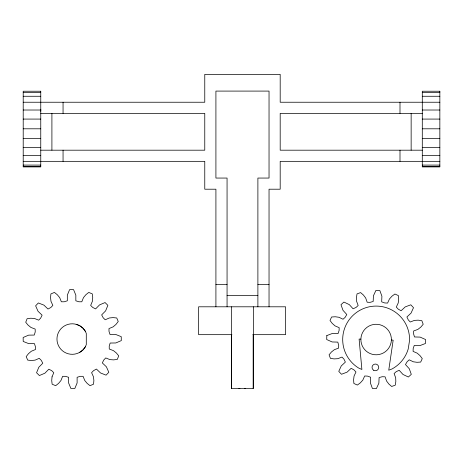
<?xml version="1.0" encoding="UTF-8"?>
<svg xmlns="http://www.w3.org/2000/svg" width="463" height="463" viewBox="0 0 463 463"><rect width="100%" height="100%" fill="white"/><g stroke="black" fill="none" stroke-linecap="round" stroke-linejoin="round"><path stroke-width="0.69" d="M40.761 111.23L40.761 109.251M391.391 339.946A15.256 15.256 0 0 1 368.154 352.534A15.256 15.256 0 0 1 368.872 326.12A15.256 15.256 0 0 1 391.391 339.946L393.162 340.207L388.746 370.209L392.068 368.936A33.44 33.44 0 0 0 408.192 349.061L409.57 340.438A33.44 33.44 0 0 0 360.208 310.129A33.44 33.44 0 0 0 358.64 368.033L361.892 369.486L359.109 339.072L360.885 339.124M79.85 352.268L82.848 350.045L85.325 346.862L86.286 344.628L86.286 333.476L85.435 331.421L82.999 328.209L79.821 325.732L76.169 324.314M239.394 388.457L238.943 388.457L239.921 388.463M245.182 388.463L245.633 388.457L244.655 388.457M23.208 92.519L40.761 92.519M422.291 92.519L439.85 92.519M23.208 96.269L40.761 96.269M422.291 96.269L439.85 96.269M23.208 102.236L204.768 102.236L204.768 74.369L280.19 74.369L280.19 102.236L439.85 102.236M23.208 110.02L40.761 110.02M422.291 110.02L439.85 110.02M40.761 113.389L204.768 113.389L204.768 150.191L40.761 150.191M422.291 113.389L280.19 113.389L280.19 150.191L422.291 150.191M23.208 119.078L40.761 119.078M422.291 119.078L439.85 119.078M23.208 128.801L40.761 128.801M422.291 128.801L439.85 128.801M23.208 138.524L40.761 138.524M422.291 138.524L439.85 138.524M23.208 147.587L40.761 147.587M422.291 147.587L439.85 147.587M23.208 155.365L40.761 155.365M422.291 155.365L439.85 155.365M23.208 161.338L204.768 161.338L204.768 189.205L215.914 189.205L215.914 306.801M439.85 161.338L280.19 161.338L280.19 189.205L269.038 189.205L269.038 306.801M23.208 165.088L40.761 165.088M422.291 165.088L439.85 165.088M23.208 166.367L40.761 166.367M422.291 166.367L439.85 166.367M215.914 284.508L227.061 284.508M257.891 284.508L269.038 284.508M227.061 295.654L257.891 295.654M231.94 334.668L198.633 334.668L198.633 306.801L285.59 306.801L285.59 334.668L252.844 334.668M411.144 113.389L411.144 150.191M399.997 102.236L399.997 113.389M399.997 150.191L399.997 161.338M257.891 306.801L257.891 178.058L269.038 178.058L269.038 91.089L215.914 91.089L215.914 178.058L227.061 178.058L227.061 306.801M253.348 306.801L253.348 388.457L231.419 388.457L231.419 334.668M253.157 334.668L253.157 388.469M231.61 306.801L231.61 388.457M63.055 102.236L63.055 113.389M63.055 150.191L63.055 161.338M51.908 113.389L51.908 150.191M85.435 346.683A15.256 15.256 0 0 1 62.412 350.74A15.256 15.256 0 0 1 62.412 327.364A15.256 15.256 0 0 1 85.435 331.427M326.814 335.582L326.704 339.535L332.15 341.96L337.799 342.111L338.702 345.259L338.621 348.101L334.396 349.663L331.456 351.984L329.077 354.797L330.432 358.374L334.078 358.906L337.816 358.692L342.018 357.06L343.963 359.143L345.369 362.095L341.243 365.949L338.766 371.378L341.468 374.266L347.047 372.165L351.18 368.311L354.027 369.92L355.972 371.997L354.056 376.078L353.593 379.793L353.877 383.468L357.349 385.06L360.318 382.878L362.83 380.106L364.676 375.991L367.524 376.112L370.603 377.223L370.371 382.866L372.414 388.469L376.367 388.631L378.867 383.219L379.099 377.571L382.259 376.714L385.1 376.83L386.605 381.078L388.879 384.053L391.663 386.472L395.257 385.164L395.836 381.529L395.68 377.785L394.106 373.566L396.212 371.65L399.187 370.278L402.984 374.463L408.372 377.009L411.3 374.353L409.28 368.745L405.478 364.56L407.127 361.736L409.234 359.82L413.291 361.788L416.995 362.303L420.676 362.078L422.268 358.599L420.045 355.665L417.238 353.188L413.1 351.4L413.175 348.552L414.246 345.462L419.895 345.612L425.462 343.488L425.572 339.535L420.126 337.11L414.478 336.96L413.575 333.811L413.65 330.97L417.881 329.401L420.821 327.086L423.199 324.274L421.845 320.697L418.199 320.165L414.46 320.379L410.259 322.011L408.314 319.927L406.902 316.976L411.034 313.121L413.505 307.692L410.808 304.804L405.229 306.905L401.097 310.76L398.249 309.151L396.305 307.073L398.215 302.993L398.684 299.277L398.4 295.602L394.927 294.011L391.958 296.193L389.447 298.965L387.6 303.074L384.753 302.958L381.674 301.847L381.906 296.204L379.863 290.602L375.91 290.44L373.41 295.851L373.178 301.5L370.018 302.356L367.176 302.241L365.672 297.987L363.397 295.018L360.613 292.599L357.019 293.907L356.441 297.541L356.597 301.28L358.171 305.505L356.064 307.42L353.09 308.792L349.293 304.608L343.905 302.061L340.976 304.718L342.996 310.326L346.793 314.51L345.149 317.334L343.037 319.25L338.985 317.282L335.281 316.761L331.601 316.993L330.009 320.471L332.231 323.405L335.038 325.883L339.176 327.671L339.101 330.518L338.031 333.609L332.382 333.458L326.814 335.582M52.035 376.841L51.723 380.574L52.151 384.232L55.693 385.679L58.569 383.381L60.966 380.505L62.638 376.321L65.486 376.321L68.611 377.304L68.611 382.959L70.885 388.469L74.838 388.469L77.113 382.959L77.113 377.304L80.232 376.321L83.08 376.321L84.758 380.505L87.154 383.381L90.03 385.679L93.549 384.18L93.879 380.511L93.462 376.795L91.599 372.686L93.572 370.631L96.443 369.063L100.523 372.97L106.073 375.146L108.811 372.287L106.409 366.835L102.329 362.923L103.781 359.988L105.749 357.934L109.928 359.618L113.661 359.878L117.318 359.398L118.719 355.839L116.375 352.997L113.47 350.641L109.262 349.021L109.222 346.174L110.159 343.042L115.814 342.961L121.289 340.612L121.237 336.653L115.692 334.46L110.044 334.535L109.013 331.427L108.973 328.58L113.134 326.849L115.976 324.413L118.239 321.501L116.74 317.983L113.07 317.606L109.349 317.971L105.217 319.771L103.191 317.774L101.657 314.881L105.628 310.858L107.873 305.337L105.06 302.559L99.568 304.885L95.604 308.908L92.687 307.415L90.661 305.418L92.403 301.263L92.722 297.53L92.287 293.872L88.751 292.425L85.875 294.723L83.479 297.599L81.801 301.783L78.953 301.783L75.834 300.8L75.834 295.145L73.559 289.635L69.6 289.635L67.326 295.145L67.326 300.8L64.207 301.783L61.359 301.783L59.681 297.599L57.285 294.723L54.408 292.425L50.895 293.924L50.56 297.593L50.982 301.309L52.84 305.418L50.866 307.473L47.996 309.041L43.916 305.134L38.365 302.958L35.628 305.817L38.03 311.269L42.11 315.181L40.663 318.116L38.689 320.17L34.511 318.486L30.778 318.226L27.126 318.706L25.725 322.265L28.064 325.107L30.975 327.463L35.182 329.083L35.217 331.93L34.279 335.067L28.631 335.143L23.15 337.492L23.208 341.451L28.747 343.65L34.395 343.569L35.425 346.677L35.466 349.524L31.305 351.255L28.463 353.691L26.2 356.603L27.705 360.121L31.368 360.498L35.09 360.133L39.222 358.333L41.253 360.336L42.781 363.224L38.811 367.252L36.565 372.767L39.378 375.545L44.87 373.219L48.835 369.196L51.752 370.689L53.777 372.686L52.035 376.841M40.761 91.234L23.208 91.234L23.208 166.911L40.761 166.911L40.761 91.234M439.85 91.234L422.291 91.234L422.291 166.911L439.85 166.911L439.85 91.234M373.635 370.244A3.345 3.345 0 0 0 378.728 367.483A3.345 3.345 0 0 0 373.791 364.45A3.345 3.345 0 0 0 373.635 370.244"/></g></svg>
